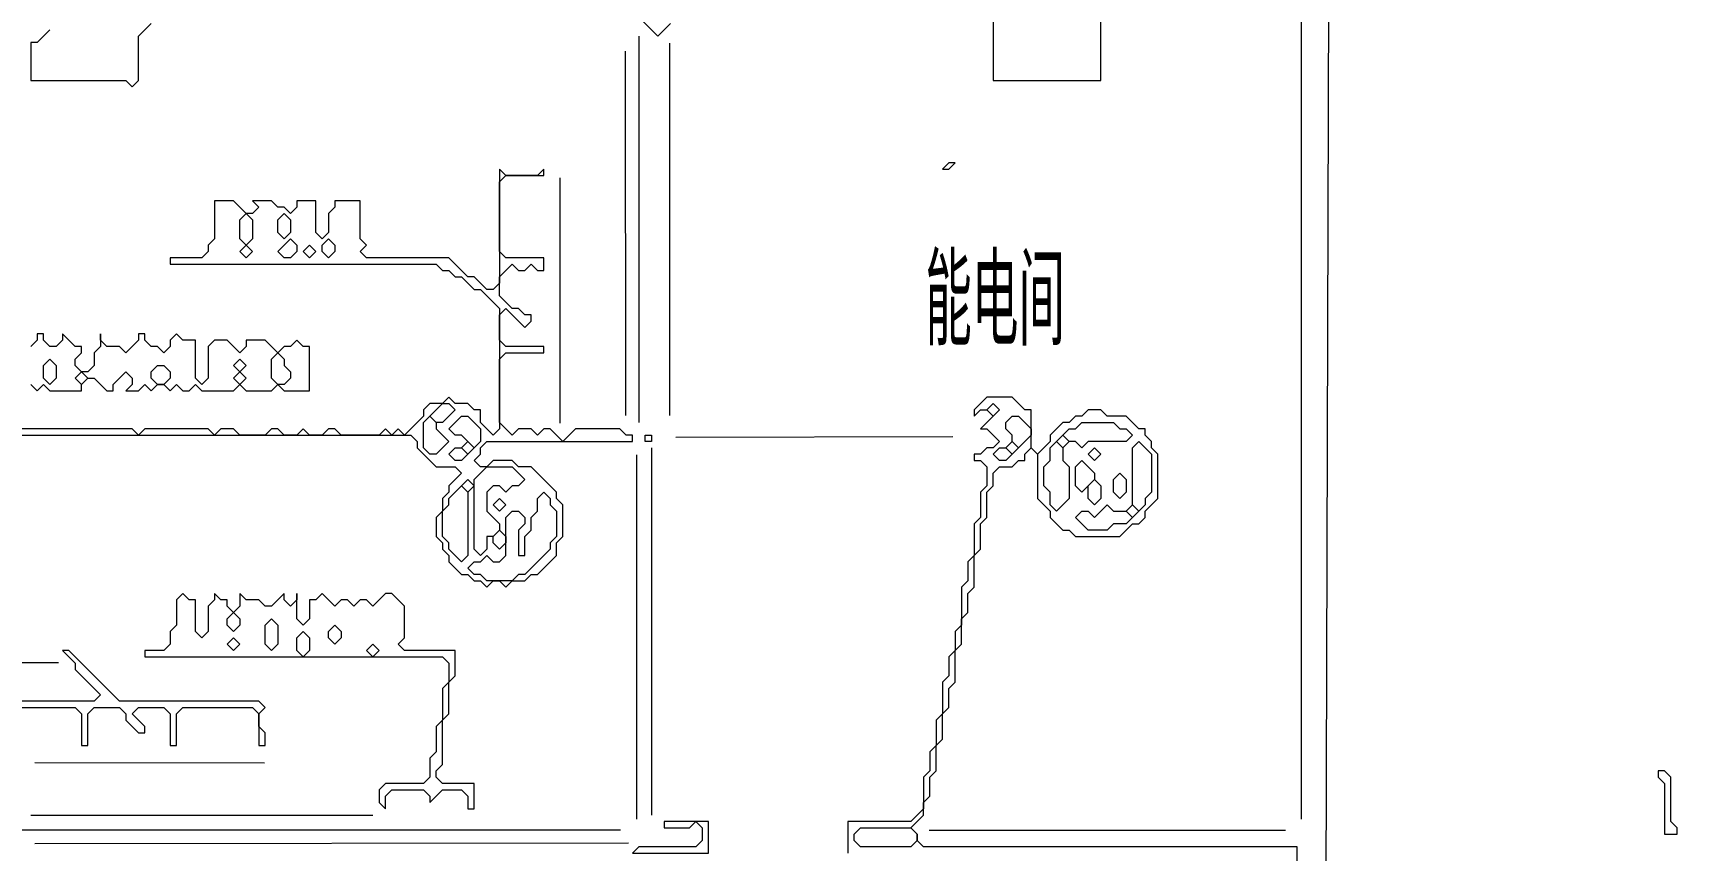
# Model space of a CAD drawing. Extents: x 10 to 1972, y 10 to 1392.
# Drawn here: x 1270.3 to 1530, y 921.5 to 1050.5 of the extents above; entities that cross this region are included whole.
import ezdxf

# ---------------------------------------------------------------- set-up
doc = ezdxf.new("R2010")
doc.units = 0
for name, color, linetype, lineweight in [('OCR_TEXT', 6, 'Continuous', 0), ('TEXT_FALLBACK_OUTLINE', 2, 'Continuous', 0), ('TRACE_CURVE', 6, 'Continuous', 0), ('TRACE_STRAIGHT', 5, 'Continuous', 0), ('TRACE_TEXT_SYMBOL', 6, 'Continuous', 0)]:
    doc.layers.add(name, color=color, linetype=linetype, lineweight=lineweight)
doc.styles.add('wqy-unicode', font='wqy-unicode.lff')

msp = doc.modelspace()

# ---------------------------------------------------------------- linework, layer by layer
at = {"layer": 'TEXT_FALLBACK_OUTLINE', "color": 2}
for points in [[(1313, 1001), (1312, 1002), (1311, 1001), (1310, 1001), (1309, 1000), (1307, 1002), (1304, 1002), (1304, 1001), (1303, 1000), (1301, 1002), (1299, 1002), (1298, 1001), (1298, 996), (1297, 995), (1296, 996), (1296, 1002), (1294, 1002), (1293, 1003), (1292, 1002), (1292, 1001), (1291, 1000), (1290, 1001), (1289, 1001), (1288, 1002), (1288, 1003), (1287, 1003), (1287, 1002), (1285, 1000), (1284, 1001), (1282, 1001), (1281, 1002), (1281, 1003), (1281, 1001), (1280, 1000), (1280, 998), (1279, 997), (1278, 997), (1277, 998), (1277, 999), (1278, 1000), (1278, 1001), (1277, 1001), (1275, 1003), (1275, 1002), (1274, 1001), (1273, 1001), (1272, 1002), (1272, 1003), (1271, 1003), (1271, 1002), (1270, 1001)], [(1270, 995), (1271, 994), (1272, 995), (1273, 994), (1278, 994), (1278, 995), (1279, 996), (1280, 996), (1282, 994), (1283, 994), (1283, 995), (1285, 997), (1286, 996), (1286, 995), (1285, 994), (1287, 994), (1288, 995), (1289, 994), (1290, 995), (1291, 995), (1292, 994), (1293, 995), (1294, 994), (1295, 994), (1296, 995), (1297, 994), (1302, 994), (1303, 995), (1304, 994), (1308, 994), (1309, 995), (1310, 994), (1314, 994), (1314, 1001), (1313, 1001)]]:
    msp.add_lwpolyline(points, dxfattribs=at)
for points in [[(1308, 999), (1309, 1000), (1310, 999), (1310, 998), (1311, 997), (1311, 996), (1310, 995), (1309, 995), (1308, 996)], [(1272, 998), (1273, 999), (1274, 998), (1274, 996), (1273, 995), (1272, 996)], [(1289, 997), (1290, 998), (1291, 998), (1292, 997), (1292, 996), (1291, 995), (1290, 995), (1289, 996)], [(1302, 998), (1303, 999), (1304, 998), (1303, 997)], [(1277, 996), (1278, 997), (1279, 996), (1278, 995)], [(1302, 996), (1303, 997), (1304, 996), (1303, 995)]]:
    msp.add_lwpolyline(points, close=True, dxfattribs=at)
at = {"layer": 'TRACE_CURVE', "color": 6}
for points in [[(1351, 1015), (1345, 1015), (1344, 1016), (1344, 1027), (1345, 1028), (1351, 1028), (1351, 1029), (1350, 1028), (1345, 1028), (1344, 1029), (1344, 1011), (1343, 1010), (1342, 1010), (1340, 1012), (1339, 1012), (1336, 1015), (1323, 1015), (1322, 1016), (1323, 1017), (1322, 1018), (1322, 1024), (1318, 1024), (1318, 1023), (1317, 1022), (1317, 1019), (1316, 1018), (1315, 1019), (1315, 1024), (1312, 1024), (1312, 1023), (1311, 1022), (1310, 1023), (1309, 1023), (1308, 1024), (1305, 1024), (1306, 1023), (1305, 1022), (1304, 1022), (1302, 1024), (1299, 1024), (1299, 1018), (1298, 1017), (1298, 1016), (1297, 1015), (1292, 1015), (1292, 1014), (1334, 1014), (1335, 1013), (1336, 1013), (1337, 1012), (1338, 1012), (1340, 1010), (1341, 1010), (1344, 1007), (1344, 988), (1343, 987), (1341, 989), (1341, 991), (1340, 991), (1339, 992), (1337, 992), (1336, 993), (1335, 992), (1333, 992)], [(1338, 965), (1339, 965), (1340, 964), (1341, 964), (1342, 963), (1343, 964), (1344, 964), (1345, 963), (1346, 964), (1348, 964), (1349, 965), (1350, 965), (1353, 968), (1353, 970), (1354, 971), (1354, 976), (1353, 977), (1353, 978), (1349, 982), (1347, 982), (1346, 983), (1343, 983), (1342, 982), (1341, 982), (1340, 983), (1341, 984), (1341, 985), (1342, 986), (1365, 986), (1365, 987), (1364, 987), (1363, 988), (1356, 988), (1354, 986), (1352, 988), (1351, 988), (1350, 987), (1349, 988), (1347, 988), (1346, 987), (1344, 989), (1344, 999), (1345, 1000), (1351, 1000), (1351, 1001), (1345, 1001), (1344, 1002), (1344, 1006), (1345, 1007), (1348, 1004), (1349, 1005), (1349, 1006), (1348, 1006), (1347, 1007), (1346, 1007), (1344, 1009), (1344, 1012), (1346, 1014), (1347, 1013), (1348, 1013), (1349, 1014), (1350, 1013), (1351, 1013), (1351, 1015)], [(1421, 993), (1419, 991), (1419, 990), (1420, 991), (1421, 991), (1422, 990), (1420, 988), (1421, 988), (1423, 986), (1422, 985), (1421, 985), (1420, 984), (1419, 984), (1419, 983), (1420, 983), (1421, 982), (1421, 979), (1420, 978), (1420, 974), (1419, 973), (1419, 968), (1418, 967), (1418, 964), (1417, 963), (1417, 957), (1416, 956), (1416, 953), (1415, 952), (1415, 949), (1414, 948), (1414, 943), (1413, 942), (1413, 938), (1412, 937), (1412, 934), (1411, 933), (1411, 928), (1409, 926), (1399, 926), (1399, 921)], [(1437, 991), (1436, 990), (1435, 990), (1434, 989), (1433, 989), (1431, 987), (1431, 986), (1429, 984), (1428, 985), (1428, 991), (1427, 991), (1425, 993), (1421, 993)], [(1333, 992), (1332, 991), (1332, 990), (1329, 987), (1328, 988), (1327, 987), (1326, 988), (1325, 987), (1319, 987), (1318, 988), (1317, 988), (1316, 987), (1314, 987), (1313, 988), (1312, 987), (1310, 987), (1309, 988), (1308, 988), (1307, 987), (1303, 987), (1302, 988), (1300, 988), (1299, 987), (1298, 988), (1288, 988), (1287, 987), (1286, 988), (1242, 988)], [(1470, 918), (1470, 922), (1411, 922), (1410, 923), (1410, 924), (1409, 925), (1411, 927), (1411, 929), (1412, 930), (1412, 933), (1413, 934), (1413, 938), (1414, 939), (1414, 943), (1415, 944), (1415, 947), (1416, 948), (1416, 953), (1417, 954), (1417, 958), (1418, 959), (1418, 962), (1419, 963), (1419, 968), (1420, 969), (1420, 973), (1421, 974), (1421, 978), (1422, 979), (1422, 981), (1423, 982), (1425, 982), (1426, 983), (1427, 983), (1427, 984), (1428, 985), (1429, 984), (1429, 977), (1431, 975), (1431, 974), (1433, 972), (1434, 972), (1435, 971), (1442, 971), (1444, 973), (1445, 973), (1446, 974), (1446, 975), (1448, 977), (1448, 984), (1447, 985), (1447, 986), (1446, 987), (1446, 988), (1445, 988), (1443, 990), (1440, 990), (1439, 991), (1437, 991)], [(1256, 987), (1330, 987), (1331, 986), (1331, 985), (1334, 982), (1337, 982), (1338, 981), (1336, 979), (1336, 978), (1335, 977), (1335, 975), (1334, 974), (1334, 971), (1335, 970), (1335, 969), (1336, 968), (1336, 967), (1338, 965)]]:
    msp.add_lwpolyline(points, dxfattribs=at)
for points in [[(1303, 1021), (1304, 1022), (1305, 1021), (1305, 1018), (1304, 1017), (1303, 1018)], [(1309, 1021), (1310, 1022), (1311, 1021), (1311, 1019), (1310, 1018), (1309, 1019)], [(1311, 1018), (1312, 1017), (1312, 1016), (1311, 1015), (1310, 1015), (1309, 1016)], [(1316, 1017), (1317, 1018), (1318, 1017), (1318, 1016), (1317, 1015), (1316, 1016)], [(1303, 1016), (1304, 1017), (1305, 1016), (1304, 1015)], [(1313, 1016), (1314, 1017), (1315, 1016), (1314, 1015)], [(1332, 989), (1333, 990), (1334, 989), (1334, 988), (1336, 986), (1334, 984), (1333, 984), (1332, 985)], [(1335, 992), (1336, 992), (1337, 991), (1335, 989), (1334, 989), (1333, 990)], [(1338, 990), (1339, 990), (1341, 988), (1341, 986), (1340, 985), (1338, 987), (1337, 987), (1336, 988)], [(1421, 991), (1422, 992), (1423, 991), (1422, 990)], [(1424, 989), (1425, 990), (1426, 990), (1428, 988), (1428, 987), (1426, 985), (1425, 986), (1425, 987), (1424, 988)], [(1432, 986), (1433, 987), (1434, 986), (1433, 985)], [(1435, 988), (1436, 989), (1441, 989), (1442, 988), (1443, 988), (1444, 987), (1443, 986), (1437, 986), (1436, 985), (1435, 986), (1434, 986), (1433, 987), (1434, 988)], [(1336, 984), (1337, 985), (1338, 985), (1339, 984), (1338, 983), (1337, 983)], [(1338, 985), (1339, 986), (1340, 985), (1339, 984)], [(1422, 984), (1423, 985), (1424, 985), (1425, 984), (1424, 983), (1423, 983)], [(1424, 985), (1425, 986), (1426, 985), (1425, 984)], [(1431, 985), (1432, 986), (1433, 985), (1433, 983), (1434, 982), (1434, 977), (1432, 975), (1431, 976), (1431, 978), (1430, 979), (1430, 982), (1431, 983)], [(1437, 984), (1438, 985), (1439, 984), (1438, 983)], [(1444, 985), (1445, 986), (1447, 984), (1447, 978), (1446, 977), (1446, 976), (1445, 975), (1444, 976)], [(1342, 982), (1346, 982), (1348, 980), (1347, 979), (1346, 979), (1345, 978), (1344, 979), (1343, 979), (1342, 978), (1342, 975), (1344, 973), (1344, 972), (1343, 971), (1342, 971), (1342, 969), (1341, 968), (1340, 969), (1340, 980)], [(1435, 982), (1436, 983), (1438, 981), (1438, 980), (1436, 978), (1435, 979)], [(1338, 979), (1339, 980), (1340, 979), (1339, 978)], [(1437, 979), (1438, 980), (1439, 979), (1439, 977), (1438, 976), (1437, 977)], [(1441, 980), (1442, 981), (1443, 980), (1443, 978), (1442, 977), (1441, 978)], [(1338, 979), (1339, 978), (1339, 968), (1338, 967), (1336, 969), (1336, 970), (1335, 971), (1335, 975), (1336, 976), (1336, 977)], [(1350, 977), (1351, 978), (1352, 977), (1352, 976), (1353, 975), (1353, 971), (1352, 970), (1352, 969), (1348, 965), (1347, 965), (1346, 964), (1342, 964), (1341, 965), (1340, 965), (1339, 966), (1340, 967), (1341, 967), (1342, 968), (1343, 967), (1344, 967), (1345, 968), (1345, 974), (1346, 975), (1347, 975), (1348, 974), (1348, 973), (1347, 972), (1347, 968), (1348, 968), (1348, 971), (1349, 972), (1349, 974), (1350, 975)], [(1343, 976), (1344, 977), (1345, 976), (1344, 975)], [(1440, 976), (1441, 975), (1443, 975), (1444, 974), (1443, 973), (1441, 973), (1440, 972), (1437, 972), (1435, 974), (1436, 975), (1437, 975), (1438, 974)], [(1443, 975), (1444, 976), (1445, 975), (1444, 974)], [(1343, 971), (1344, 972), (1345, 971), (1345, 970), (1344, 969), (1343, 970)], [(1400, 924), (1401, 925), (1409, 925), (1410, 924), (1410, 923), (1409, 922), (1401, 922), (1400, 923)]]:
    msp.add_lwpolyline(points, close=True, dxfattribs=at)
at = {"layer": 'TRACE_STRAIGHT', "color": 5}
for p, q in [((1474.41, 871.37), (1474.99, 1058.87)), ((1470.61, 1053.88), (1470.63, 926.38)), ((1366, 1050), (1366, 989)), ((1363.88, 1047.63), (1363.92, 990.12)), ((1370.88, 1048.88), (1370.88, 990.12)), ((1353.57, 988.87), (1353.61, 1027.63)), ((1368, 985), (1368, 927)), ((1371.88, 986.69), (1415.63, 986.78)), ((1365.62, 983.88), (1365.62, 926.38)), ((1243.12, 951.18), (1274.37, 951.12)), ((1270.62, 935.35), (1306.88, 935.3)), ((1243.12, 924.7), (1363.13, 924.68)), ((1270, 927), (1324, 927)), ((1411.87, 924.67), (1468.13, 924.66)), ((1270.62, 922.56), (1364.38, 922.65))]:
    msp.add_line(p, q, dxfattribs=at)
at = {"layer": 'TRACE_TEXT_SYMBOL', "color": 6}
for points in [[(1422, 1056), (1421, 1055), (1420, 1055), (1421, 1055), (1422, 1054), (1422, 1043), (1439, 1043), (1439, 1054), (1438, 1055), (1438, 1056)], [(1415, 1030), (1414, 1029), (1415, 1029), (1416, 1030)], [(1367, 987), (1368, 987), (1368, 986), (1367, 986)], [(1301, 958), (1302, 959), (1303, 958), (1303, 957), (1302, 956), (1301, 957)], [(1307, 957), (1308, 958), (1309, 957), (1309, 954), (1308, 953), (1307, 954)], [(1312, 955), (1313, 956), (1314, 955), (1314, 953), (1313, 952), (1312, 953)], [(1317, 956), (1318, 957), (1319, 956), (1319, 955), (1318, 954), (1317, 955)], [(1301, 954), (1302, 955), (1303, 954), (1302, 953)], [(1323, 953), (1324, 954), (1325, 953), (1324, 952)], [(1527, 934), (1527, 933), (1528, 932), (1528, 924), (1530, 924), (1530, 925), (1529, 926), (1529, 933), (1528, 934)], [(1370, 926), (1370, 925), (1374, 925), (1375, 926), (1376, 925), (1376, 923), (1375, 922), (1366, 922), (1365, 921), (1377, 921), (1377, 926)]]:
    msp.add_lwpolyline(points, close=True, dxfattribs=at)
for points in [[(1273, 1051), (1271, 1049), (1270, 1049), (1270, 1043), (1285, 1043), (1286, 1042), (1287, 1043), (1287, 1050), (1289, 1052)], [(1366, 1053), (1369, 1050), (1371, 1052)], [(1294, 962), (1293, 961), (1293, 957), (1292, 956), (1292, 954), (1291, 953), (1288, 953), (1288, 952), (1335, 952), (1336, 951), (1336, 948), (1335, 947), (1335, 942), (1334, 941), (1334, 937), (1333, 936), (1333, 933), (1332, 932), (1326, 932), (1325, 931), (1325, 929), (1326, 928), (1326, 930), (1327, 931), (1332, 931), (1333, 930), (1333, 929), (1335, 931), (1338, 931), (1339, 930), (1339, 928), (1340, 928), (1340, 932), (1335, 932), (1334, 933), (1334, 934), (1335, 935), (1335, 942), (1336, 943), (1336, 948), (1337, 949), (1337, 953), (1329, 953), (1328, 954), (1329, 955), (1329, 960), (1327, 962), (1326, 962), (1324, 960), (1323, 961), (1322, 961), (1321, 960), (1320, 961), (1319, 961), (1318, 960), (1316, 962), (1315, 961), (1314, 961), (1314, 958), (1313, 957), (1312, 958), (1312, 962), (1312, 961), (1311, 960)], [(1311, 960), (1310, 961), (1310, 962), (1308, 960), (1307, 960), (1306, 961), (1304, 961), (1303, 962), (1303, 960), (1302, 959), (1301, 960), (1301, 961), (1300, 961), (1299, 962), (1299, 961), (1298, 960), (1298, 956), (1297, 955), (1296, 956), (1296, 961), (1295, 961), (1294, 962)], [(1266, 944), (1277, 944), (1278, 943), (1278, 938), (1279, 938), (1279, 943), (1280, 944), (1284, 944), (1285, 943), (1285, 942), (1287, 940), (1288, 940), (1288, 941), (1286, 943), (1287, 944), (1291, 944), (1292, 943), (1292, 938), (1293, 938), (1293, 943), (1294, 944), (1305, 944), (1306, 943), (1306, 938), (1307, 938), (1307, 940), (1306, 941), (1306, 943), (1307, 944), (1306, 945), (1284, 945), (1276, 953), (1275, 953), (1277, 951), (1277, 950), (1281, 946), (1280, 945), (1264, 945)]]:
    msp.add_lwpolyline(points, dxfattribs=at)

# ---------------------------------------------------------------- texts
at = {"layer": 'OCR_TEXT', "color": 6, "style": 'wqy-unicode', "width": 0.432198}
msp.add_text('能电间', height=12.48, dxfattribs=at).set_placement((1411.25, 1002.51))

doc.saveas('drawing.dxf')
